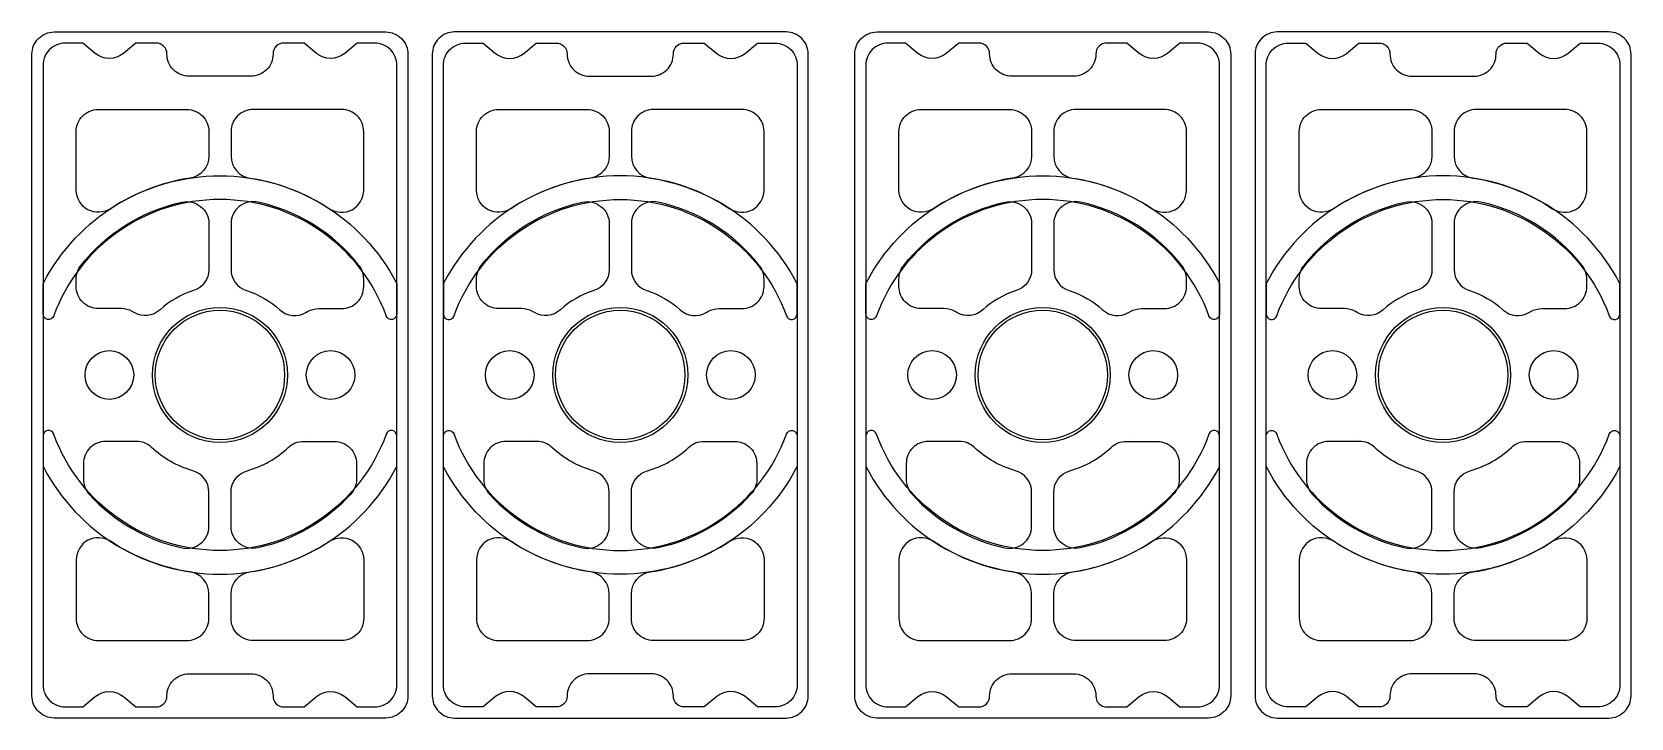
# Model space of a CAD drawing. Header units: inches. Extents: x -0.5 to 71.8, y -0.5 to 30.5.
import ezdxf

# ---------------------------------------------------------------- set-up
doc = ezdxf.new("R2010")
doc.units = ezdxf.units.IN
doc.header["$MEASUREMENT"] = 0
doc.layers.add('モーター固定台', color=200, linetype='Continuous')

msp = doc.modelspace()

# ---------------------------------------------------------------- linework, layer by layer
for points in [[(0.5, 30.5), (15.5, 30.5, -0.414214), (16.5, 29.5), (16.5, 0.5, -0.414214), (15.5, -0.5), (0.5, -0.5, -0.414214), (-0.5, 0.5), (-0.5, 29.5, -0.414214)], [(33.6, 30.5), (18.6, 30.5, 0.414214), (17.6, 29.5), (17.6, 0.5, 0.414214), (18.6, -0.5), (33.6, -0.5, 0.414214), (34.6, 0.5), (34.6, 29.5, 0.414214)], [(36.7, 29.5, -0.414214), (37.7, 30.5), (52.7, 30.5, -0.414214), (53.7, 29.5), (53.7, 0.5, -0.414214), (52.7, -0.5), (37.7, -0.5, -0.414214), (36.7, 0.5), (36.7, 29.5), (36.7, 29.5)], [(70.8, 30.5), (55.8, 30.5, 0.414214), (54.8, 29.5), (54.8, 0.5, 0.414214), (55.8, -0.5), (70.8, -0.5, 0.414214), (71.8, 0.5), (71.8, 29.5, 0.414214)], [(15.515, 17.675, 0.699485), (0.485, 17.675, -0.838687), (0, 17.761), (0, 19.062, -0.121281), (0.029, 19.178, -0.604901), (15.971, 19.178, -0.121281), (16, 19.062), (16, 17.761, -0.838687)], [(18.585, 17.675, -0.699485), (33.615, 17.675, 0.838687), (34.1, 17.761), (34.1, 19.062, 0.121281), (34.071, 19.178, 0.604901), (18.129, 19.178, 0.121281), (18.1, 19.062), (18.1, 17.761, 0.838687)], [(52.715, 17.675, 0.699485), (37.685, 17.675, -0.838687), (37.2, 17.761), (37.2, 19.062, -0.121281), (37.229, 19.178, -0.604901), (53.171, 19.178, -0.121281), (53.2, 19.062), (53.2, 17.761, -0.838687)], [(55.785, 17.675, -0.699485), (70.815, 17.675, 0.838687), (71.3, 17.761), (71.3, 19.062, 0.121281), (71.271, 19.178, 0.604901), (55.329, 19.178, 0.121281), (55.3, 19.062), (55.3, 17.761, 0.838687)], [(15.515, 12.325, -0.699485), (0.485, 12.325, 0.838687), (0, 12.239), (0, 10.938, 0.121281), (0.029, 10.822, 0.604901), (15.971, 10.822, 0.121281), (16, 10.938), (16, 12.239, 0.838687)], [(18.585, 12.325, 0.699485), (33.615, 12.325, -0.838687), (34.1, 12.239), (34.1, 10.938, -0.121281), (34.071, 10.822, -0.604901), (18.129, 10.822, -0.121281), (18.1, 10.938), (18.1, 12.239, -0.838687)], [(52.715, 12.325, -0.699485), (37.685, 12.325, 0.838687), (37.2, 12.239), (37.2, 10.938, 0.121281), (37.229, 10.822, 0.604901), (53.171, 10.822, 0.121281), (53.2, 10.938), (53.2, 12.239, 0.838687)], [(55.785, 12.325, 0.699485), (70.815, 12.325, -0.838687), (71.3, 12.239), (71.3, 10.938, -0.121281), (71.271, 10.822, -0.604901), (55.329, 10.822, -0.121281), (55.3, 10.938), (55.3, 12.239, -0.838687)]]:
    msp.add_lwpolyline(points, format="xyb", close=True)
at = {"layer": 'モーター固定台'}
for points in [[(0, 15), (0, 1, 0.414214), (1, 0), (1.8, 0), (2.36, 0.467, -0.36205), (3.64, 0.467), (4.2, 0), (5, 0), (5.1, 0, 0.414214), (5.6, 0.5), (5.6, 0.5, -0.414214), (6.6, 1.5), (8, 1.5), (9.4, 1.5, -0.414214), (10.4, 0.5), (10.4, 0.5, 0.414214), (10.9, 0), (11.8, 0), (12.36, 0.467, -0.36205), (13.64, 0.467), (14.2, 0), (15, 0, 0.414214), (16, 1), (16, 1), (16, 15), (16, 29), (16, 29, 0.414214), (15, 30), (14.2, 30), (13.64, 29.533, -0.36205), (12.36, 29.533), (11.8, 30), (10.9, 30, 0.414214), (10.4, 29.5), (10.4, 29.5, -0.414214), (9.4, 28.5), (8, 28.5), (6.6, 28.5, -0.414214), (5.6, 29.5), (5.6, 29.5, 0.414214), (5.1, 30), (5, 30), (4.2, 30), (3.64, 29.533, -0.36205), (2.36, 29.533), (1.8, 30), (1, 30, 0.414214), (0, 29)], [(34.1, 15), (34.1, 1, -0.414214), (33.1, 0), (32.3, 0), (31.74, 0.467, 0.36205), (30.46, 0.467), (29.9, 0), (29.1, 0), (29, 0, -0.414214), (28.5, 0.5), (28.5, 0.5, 0.414214), (27.5, 1.5), (26.1, 1.5), (24.7, 1.5, 0.414214), (23.7, 0.5), (23.7, 0.5, -0.414214), (23.2, 0), (22.3, 0), (21.74, 0.467, 0.36205), (20.46, 0.467), (19.9, 0), (19.1, 0, -0.414214), (18.1, 1), (18.1, 1), (18.1, 15), (18.1, 29), (18.1, 29, -0.414214), (19.1, 30), (19.9, 30), (20.46, 29.533, 0.36205), (21.74, 29.533), (22.3, 30), (23.2, 30, -0.414214), (23.7, 29.5), (23.7, 29.5, 0.414214), (24.7, 28.5), (26.1, 28.5), (27.5, 28.5, 0.414214), (28.5, 29.5), (28.5, 29.5, -0.414214), (29, 30), (29.1, 30), (29.9, 30), (30.46, 29.533, 0.36205), (31.74, 29.533), (32.3, 30), (33.1, 30, -0.414214), (34.1, 29)], [(37.2, 15), (37.2, 1, 0.414214), (38.2, 0), (39, 0), (39.56, 0.467, -0.36205), (40.84, 0.467), (41.4, 0), (42.2, 0), (42.3, 0, 0.414214), (42.8, 0.5), (42.8, 0.5, -0.414214), (43.8, 1.5), (45.2, 1.5), (46.6, 1.5, -0.414214), (47.6, 0.5), (47.6, 0.5, 0.414214), (48.1, 0), (49, 0), (49.56, 0.467, -0.36205), (50.84, 0.467), (51.4, 0), (52.2, 0, 0.414214), (53.2, 1), (53.2, 1), (53.2, 15), (53.2, 29), (53.2, 29, 0.414214), (52.2, 30), (51.4, 30), (50.84, 29.533, -0.36205), (49.56, 29.533), (49, 30), (48.1, 30, 0.414214), (47.6, 29.5), (47.6, 29.5, -0.414214), (46.6, 28.5), (45.2, 28.5), (43.8, 28.5, -0.414214), (42.8, 29.5), (42.8, 29.5, 0.414214), (42.3, 30), (42.2, 30), (41.4, 30), (40.84, 29.533, -0.36205), (39.56, 29.533), (39, 30), (38.2, 30, 0.414214), (37.2, 29)], [(71.3, 15), (71.3, 1, -0.414214), (70.3, 0), (69.5, 0), (68.94, 0.467, 0.36205), (67.66, 0.467), (67.1, 0), (66.3, 0), (66.2, 0, -0.414214), (65.7, 0.5), (65.7, 0.5, 0.414214), (64.7, 1.5), (63.3, 1.5), (61.9, 1.5, 0.414214), (60.9, 0.5), (60.9, 0.5, -0.414214), (60.4, 0), (59.5, 0), (58.94, 0.467, 0.36205), (57.66, 0.467), (57.1, 0), (56.3, 0, -0.414214), (55.3, 1), (55.3, 1), (55.3, 15), (55.3, 29), (55.3, 29, -0.414214), (56.3, 30), (57.1, 30), (57.66, 29.533, 0.36205), (58.94, 29.533), (59.5, 30), (60.4, 30, -0.414214), (60.9, 29.5), (60.9, 29.5, 0.414214), (61.9, 28.5), (63.3, 28.5), (64.7, 28.5, 0.414214), (65.7, 29.5), (65.7, 29.5, -0.414214), (66.2, 30), (66.3, 30), (67.1, 30), (67.66, 29.533, 0.36205), (68.94, 29.533), (69.5, 30), (70.3, 30, -0.414214), (71.3, 29)], [(1.5, 26, -0.414214), (2.5, 27), (2.829, 27), (6.5, 27, -0.414214), (7.5, 26), (7.5, 24.887, -0.37077), (6.65, 23.898, 0.10837), (3.05, 22.516, -0.597108), (1.5, 23.352)], [(14.5, 26, 0.414214), (13.5, 27), (13.171, 27), (9.5, 27, 0.414214), (8.5, 26), (8.5, 24.887, 0.37077), (9.35, 23.898, -0.10837), (12.95, 22.516, 0.597108), (14.5, 23.352)], [(19.6, 26, -0.414214), (20.6, 27), (20.929, 27), (24.6, 27, -0.414214), (25.6, 26), (25.6, 24.887, -0.37077), (24.75, 23.898, 0.10837), (21.15, 22.516, -0.597108), (19.6, 23.352)], [(32.6, 26, 0.414214), (31.6, 27), (31.271, 27), (27.6, 27, 0.414214), (26.6, 26), (26.6, 24.887, 0.37077), (27.45, 23.898, -0.10837), (31.05, 22.516, 0.597108), (32.6, 23.352)], [(38.7, 26, -0.414214), (39.7, 27), (40.029, 27), (43.7, 27, -0.414214), (44.7, 26), (44.7, 24.887, -0.37077), (43.85, 23.898, 0.10837), (40.25, 22.516, -0.597108), (38.7, 23.352)], [(51.7, 26, 0.414214), (50.7, 27), (50.371, 27), (46.7, 27, 0.414214), (45.7, 26), (45.7, 24.887, 0.37077), (46.55, 23.898, -0.10837), (50.15, 22.516, 0.597108), (51.7, 23.352)], [(56.8, 26, -0.414214), (57.8, 27), (58.129, 27), (61.8, 27, -0.414214), (62.8, 26), (62.8, 24.887, -0.37077), (61.95, 23.898, 0.10837), (58.35, 22.516, -0.597108), (56.8, 23.352)], [(69.8, 26, 0.414214), (68.8, 27), (68.471, 27), (64.8, 27, 0.414214), (63.8, 26), (63.8, 24.887, 0.37077), (64.65, 23.898, -0.10837), (68.25, 22.516, 0.597108), (69.8, 23.352)], [(3.528, 12), (2.829, 12, 0.414214), (1.829, 11), (1.829, 10.282, 0.187026), (2.09, 9.608, 0.155044), (6.286, 7.186, 0.478978), (7.5, 8.163), (7.5, 9.191), (7.5, 9.708, 0.335437), (6.773, 10.671, -0.120638), (4.911, 11.727, 0.191401), (4.225, 12)], [(12.472, 12), (13.171, 12, -0.414214), (14.171, 11), (14.171, 10.282, -0.187026), (13.91, 9.608, -0.155044), (9.714, 7.186, -0.478978), (8.5, 8.163), (8.5, 9.191), (8.5, 9.708, -0.335437), (9.227, 10.671, 0.120638), (11.089, 11.727, -0.191401), (11.775, 12)], [(21.628, 12), (20.929, 12, 0.414214), (19.929, 11), (19.929, 10.282, 0.187026), (20.19, 9.608, 0.155044), (24.386, 7.186, 0.478978), (25.6, 8.163), (25.6, 9.191), (25.6, 9.708, 0.335437), (24.873, 10.671, -0.120638), (23.011, 11.727, 0.191401), (22.325, 12)], [(30.572, 12), (31.271, 12, -0.414214), (32.271, 11), (32.271, 10.282, -0.187026), (32.01, 9.608, -0.155044), (27.814, 7.186, -0.478978), (26.6, 8.163), (26.6, 9.191), (26.6, 9.708, -0.335437), (27.327, 10.671, 0.120638), (29.189, 11.727, -0.191401), (29.875, 12)], [(40.728, 12), (40.029, 12, 0.414214), (39.029, 11), (39.029, 10.282, 0.187026), (39.29, 9.608, 0.155044), (43.486, 7.186, 0.478978), (44.7, 8.163), (44.7, 9.191), (44.7, 9.708, 0.335437), (43.973, 10.671, -0.120638), (42.111, 11.727, 0.191401), (41.425, 12)], [(49.672, 12), (50.371, 12, -0.414214), (51.371, 11), (51.371, 10.282, -0.187026), (51.11, 9.608, -0.155044), (46.914, 7.186, -0.478978), (45.7, 8.163), (45.7, 9.191), (45.7, 9.708, -0.335437), (46.427, 10.671, 0.120638), (48.289, 11.727, -0.191401), (48.975, 12)], [(58.828, 12), (58.129, 12, 0.414214), (57.129, 11), (57.129, 10.282, 0.187026), (57.39, 9.608, 0.155044), (61.586, 7.186, 0.478978), (62.8, 8.163), (62.8, 9.191), (62.8, 9.708, 0.335437), (62.073, 10.671, -0.120638), (60.211, 11.727, 0.191401), (59.525, 12)], [(67.772, 12), (68.471, 12, -0.414214), (69.471, 11), (69.471, 10.282, -0.187026), (69.21, 9.608, -0.155044), (65.014, 7.186, -0.478978), (63.8, 8.163), (63.8, 9.191), (63.8, 9.708, -0.335437), (64.527, 10.671, 0.120638), (66.389, 11.727, -0.191401), (67.075, 12)], [(1.5, 4, 0.414214), (2.5, 3), (2.829, 3), (6.5, 3, 0.414214), (7.5, 4), (7.5, 5.113, 0.37077), (6.65, 6.102, -0.10837), (3.05, 7.484, 0.597108), (1.5, 6.648)], [(14.5, 4, -0.414214), (13.5, 3), (13.171, 3), (9.5, 3, -0.414214), (8.5, 4), (8.5, 5.113, -0.37077), (9.35, 6.102, 0.10837), (12.95, 7.484, -0.597108), (14.5, 6.648)], [(19.6, 4, 0.414214), (20.6, 3), (20.929, 3), (24.6, 3, 0.414214), (25.6, 4), (25.6, 5.113, 0.37077), (24.75, 6.102, -0.10837), (21.15, 7.484, 0.597108), (19.6, 6.648)], [(32.6, 4, -0.414214), (31.6, 3), (31.271, 3), (27.6, 3, -0.414214), (26.6, 4), (26.6, 5.113, -0.37077), (27.45, 6.102, 0.10837), (31.05, 7.484, -0.597108), (32.6, 6.648)], [(38.7, 4, 0.414214), (39.7, 3), (40.029, 3), (43.7, 3, 0.414214), (44.7, 4), (44.7, 5.113, 0.37077), (43.85, 6.102, -0.10837), (40.25, 7.484, 0.597108), (38.7, 6.648)], [(51.7, 4, -0.414214), (50.7, 3), (50.371, 3), (46.7, 3, -0.414214), (45.7, 4), (45.7, 5.113, -0.37077), (46.55, 6.102, 0.10837), (50.15, 7.484, -0.597108), (51.7, 6.648)], [(56.8, 4, 0.414214), (57.8, 3), (58.129, 3), (61.8, 3, 0.414214), (62.8, 4), (62.8, 5.113, 0.37077), (61.95, 6.102, -0.10837), (58.35, 7.484, 0.597108), (56.8, 6.648)], [(69.8, 4, -0.414214), (68.8, 3), (68.471, 3), (64.8, 3, -0.414214), (63.8, 4), (63.8, 5.113, -0.37077), (64.65, 6.102, 0.10837), (68.25, 7.484, -0.597108), (69.8, 6.648)]]:
    msp.add_lwpolyline(points, format="xyb", close=True, dxfattribs=at)
for points in [[(4.119, 17.818), (4.036, 17.866, 0.131652), (3.536, 18), (2.829, 18), (2.5, 18, -0.414214), (1.5, 19), (1.5, 19.33, -0.168299), (1.714, 19.949, -0.173688), (6.286, 22.814, -0.478978), (7.5, 21.837), (7.5, 19.77, -0.327538), (6.8, 18.816, 0.109892), (5.295, 17.947, -0.327538), (4.119, 17.818), (4.036, 17.866)], [(11.881, 17.818), (11.964, 17.866, -0.131652), (12.464, 18), (13.171, 18), (13.5, 18, 0.414214), (14.5, 19), (14.5, 19.33, 0.168299), (14.286, 19.949, 0.173688), (9.714, 22.814, 0.478978), (8.5, 21.837), (8.5, 19.77, 0.327538), (9.2, 18.816, -0.109892), (10.705, 17.947, 0.327538), (11.881, 17.818), (11.964, 17.866)], [(22.219, 17.818), (22.136, 17.866, 0.131652), (21.636, 18), (20.929, 18), (20.6, 18, -0.414214), (19.6, 19), (19.6, 19.33, -0.168299), (19.814, 19.949, -0.173688), (24.386, 22.814, -0.478978), (25.6, 21.837), (25.6, 19.77, -0.327538), (24.9, 18.816, 0.109892), (23.395, 17.947, -0.327538), (22.219, 17.818), (22.136, 17.866)], [(29.981, 17.818), (30.064, 17.866, -0.131652), (30.564, 18), (31.271, 18), (31.6, 18, 0.414214), (32.6, 19), (32.6, 19.33, 0.168299), (32.386, 19.949, 0.173688), (27.814, 22.814, 0.478978), (26.6, 21.837), (26.6, 19.77, 0.327538), (27.3, 18.816, -0.109892), (28.805, 17.947, 0.327538), (29.981, 17.818), (30.064, 17.866)], [(41.319, 17.818), (41.236, 17.866, 0.131652), (40.736, 18), (40.029, 18), (39.7, 18, -0.414214), (38.7, 19), (38.7, 19.33, -0.168299), (38.914, 19.949, -0.173688), (43.486, 22.814, -0.478978), (44.7, 21.837), (44.7, 19.77, -0.327538), (44, 18.816, 0.109892), (42.495, 17.947, -0.327538), (41.319, 17.818), (41.236, 17.866)], [(49.081, 17.818), (49.164, 17.866, -0.131652), (49.664, 18), (50.371, 18), (50.7, 18, 0.414214), (51.7, 19), (51.7, 19.33, 0.168299), (51.486, 19.949, 0.173688), (46.914, 22.814, 0.478978), (45.7, 21.837), (45.7, 19.77, 0.327538), (46.4, 18.816, -0.109892), (47.905, 17.947, 0.327538), (49.081, 17.818), (49.164, 17.866)], [(59.419, 17.818), (59.336, 17.866, 0.131652), (58.836, 18), (58.129, 18), (57.8, 18, -0.414214), (56.8, 19), (56.8, 19.33, -0.168299), (57.014, 19.949, -0.173688), (61.586, 22.814, -0.478978), (62.8, 21.837), (62.8, 19.77, -0.327538), (62.1, 18.816, 0.109892), (60.595, 17.947, -0.327538), (59.419, 17.818), (59.336, 17.866)], [(67.181, 17.818), (67.264, 17.866, -0.131652), (67.764, 18), (68.471, 18), (68.8, 18, 0.414214), (69.8, 19), (69.8, 19.33, 0.168299), (69.586, 19.949, 0.173688), (65.014, 22.814, 0.478978), (63.8, 21.837), (63.8, 19.77, 0.327538), (64.5, 18.816, -0.109892), (66.005, 17.947, 0.327538), (67.181, 17.818), (67.264, 17.866)]]:
    msp.add_lwpolyline(points, format="xyb", dxfattribs=at)
for points in [[(11.964, 12.134), (11.964, 12.134)], [(22.136, 12.134), (22.136, 12.134)], [(49.164, 12.134), (49.164, 12.134)], [(59.336, 12.134), (59.336, 12.134)]]:
    msp.add_lwpolyline(points, close=True, dxfattribs=at)
for centre, radius in [((8, 15), 3.05), ((8, 15), 2.925), ((26.1, 15), 3.05), ((26.1, 15), 2.925), ((45.2, 15), 3.05), ((45.2, 15), 2.925), ((63.3, 15), 3.05), ((63.3, 15), 2.925), ((3, 15), 1.1), ((13, 15), 1.1), ((21.1, 15), 1.1), ((31.1, 15), 1.1), ((40.2, 15), 1.1), ((50.2, 15), 1.1), ((58.3, 15), 1.1), ((68.3, 15), 1.1)]:
    msp.add_circle(centre, radius, dxfattribs=at)

doc.saveas('drawing.dxf')
